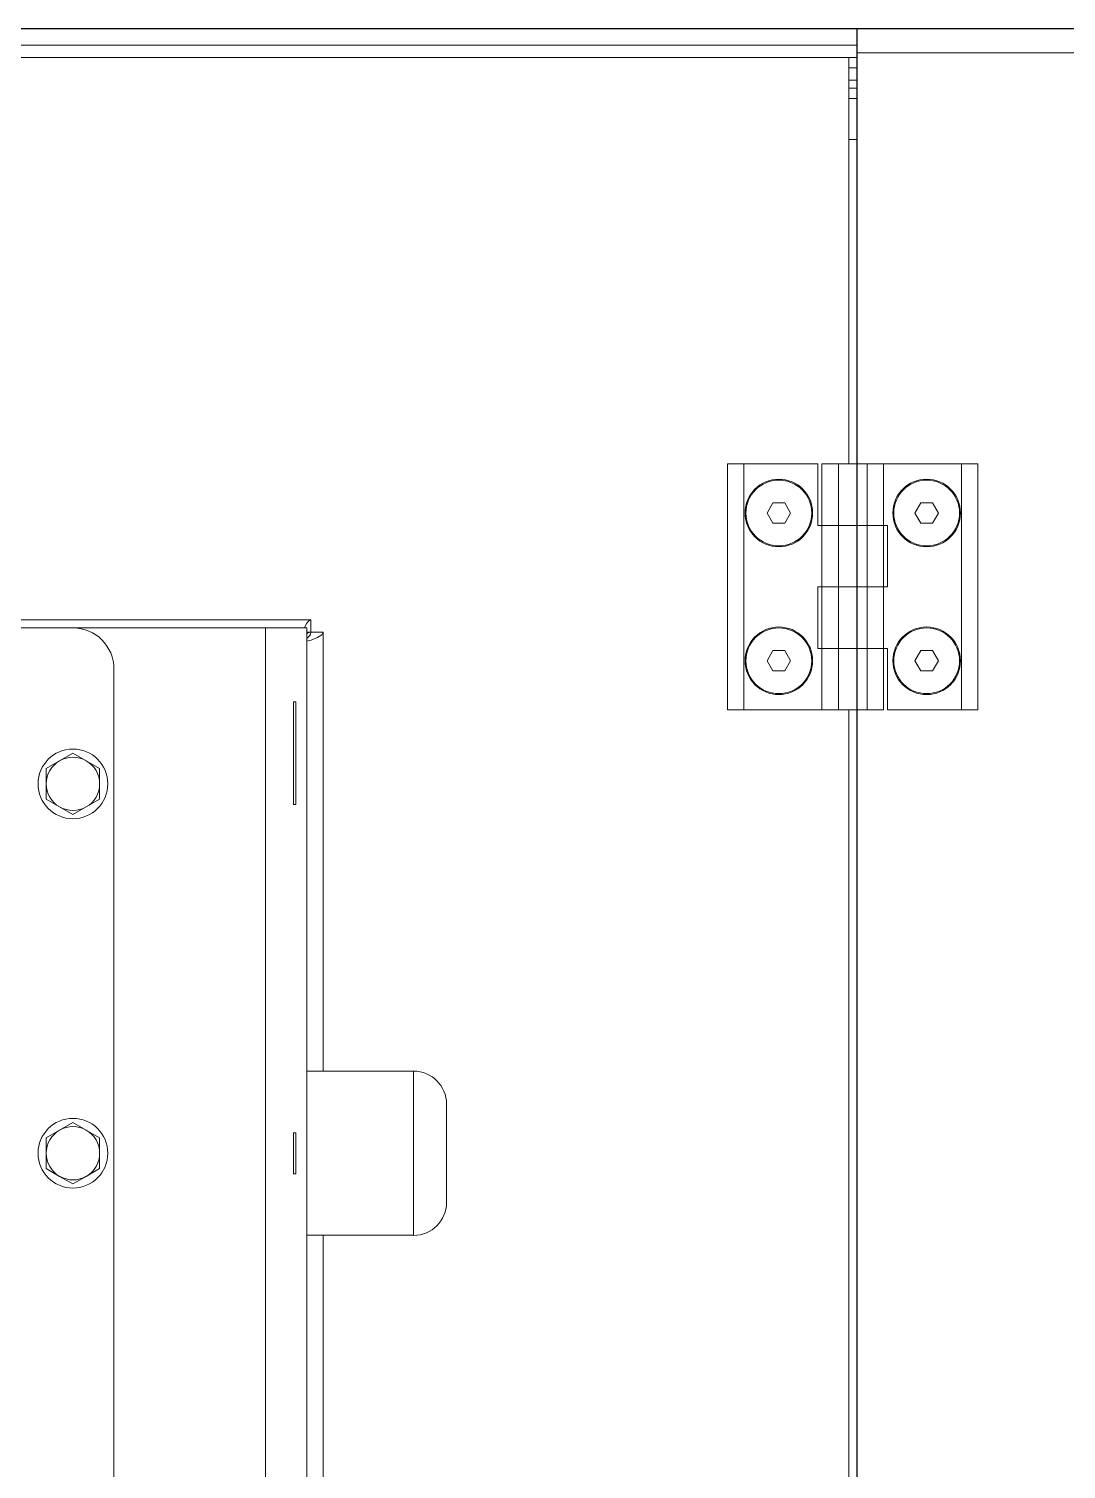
# Model space of a CAD drawing. Header units: millimetres. Extents: x -283029 to -254660, y -24907 to 10674.
# Drawn here: x -279079.91 to -279070, y -18350.58 to -18336.82 of the extents above; entities that cross this region are included whole.
import ezdxf

# ---------------------------------------------------------------- set-up
doc = ezdxf.new("R2010")
doc.units = ezdxf.units.MM
doc.header["$LTSCALE"] = 100

msp = doc.modelspace()

# ---------------------------------------------------------------- linework, layer by layer
at = {"color": 3}
for p, q in [((-278948.83, -18336.817), (-279119.558, -18336.817)), ((-279035.998, -18336.817), (-279071.998, -18336.817)), ((-279071.998, -18336.817), (-279071.998, -18416.782))]:
    msp.add_line(p, q, dxfattribs=at)
at = {"color": 1, "linetype": 'Continuous', "lineweight": 0}
for p, q in [((-279071.998, -18336.817), (-279055.259, -18336.817)), ((-279071.998, -18337.047), (-279071.998, -18336.817)), ((-279071.998, -18336.974), (-279084.472, -18336.974)), ((-279084.584, -18337.092), (-279072.076, -18337.092)), ((-279072.076, -18337.092), (-279072.076, -18340.974)), ((-279071.998, -18337.092), (-279072.076, -18337.092)), ((-279071.998, -18340.974), (-279071.998, -18337.047)), ((-279071.998, -18337.047), (-279055.367, -18337.047)), ((-279071.998, -18337.19), (-279072.076, -18337.19)), ((-279071.998, -18337.308), (-279072.076, -18337.308)), ((-279072.076, -18337.386), (-279071.998, -18337.386)), ((-279071.998, -18337.484), (-279072.076, -18337.484)), ((-279071.998, -18337.876), (-279072.076, -18337.876)), ((-279073.233, -18340.974), (-279073.233, -18343.326)), ((-279073.076, -18340.974), (-279073.233, -18340.974)), ((-279073.076, -18340.974), (-279072.37, -18340.974)), ((-279073.076, -18343.326), (-279073.076, -18340.974)), ((-279072.37, -18340.974), (-279072.37, -18341.562)), ((-279072.331, -18340.974), (-279072.331, -18341.562)), ((-279072.174, -18340.974), (-279072.331, -18340.974)), ((-279072.174, -18341.562), (-279072.174, -18340.974)), ((-279072.174, -18340.974), (-279071.9, -18340.974)), ((-279071.9, -18340.974), (-279071.9, -18341.562)), ((-279071.743, -18340.974), (-279071.9, -18340.974)), ((-279071.743, -18341.562), (-279071.743, -18340.974)), ((-279071.743, -18340.974), (-279070.998, -18340.974)), ((-279070.998, -18340.974), (-279070.998, -18343.326)), ((-279070.841, -18340.974), (-279070.998, -18340.974)), ((-279070.841, -18343.326), (-279070.841, -18340.974)), ((-279072.855, -18341.444), (-279072.799, -18341.347)), ((-279072.799, -18341.347), (-279072.687, -18341.347)), ((-279072.631, -18341.444), (-279072.687, -18341.347)), ((-279071.443, -18341.444), (-279071.387, -18341.347)), ((-279071.387, -18341.347), (-279071.275, -18341.347)), ((-279071.219, -18341.444), (-279071.275, -18341.347)), ((-279072.855, -18341.444), (-279072.799, -18341.541)), ((-279072.631, -18341.444), (-279072.687, -18341.541)), ((-279071.443, -18341.444), (-279071.387, -18341.541)), ((-279071.219, -18341.444), (-279071.275, -18341.541)), ((-279072.799, -18341.541), (-279072.687, -18341.541)), ((-279072.37, -18341.562), (-279072.331, -18341.562)), ((-279072.331, -18341.562), (-279072.174, -18341.562)), ((-279072.331, -18341.562), (-279072.331, -18342.15)), ((-279071.9, -18341.562), (-279072.174, -18341.562)), ((-279072.174, -18342.15), (-279072.174, -18341.562)), ((-279071.9, -18341.562), (-279071.743, -18341.562)), ((-279071.9, -18341.562), (-279071.9, -18342.15)), ((-279071.704, -18341.562), (-279071.743, -18341.562)), ((-279071.743, -18342.15), (-279071.743, -18341.562)), ((-279071.704, -18342.15), (-279071.704, -18341.562)), ((-279071.387, -18341.541), (-279071.275, -18341.541)), ((-279072.37, -18342.15), (-279072.37, -18342.738)), ((-279072.331, -18342.15), (-279072.37, -18342.15)), ((-279072.174, -18342.15), (-279072.331, -18342.15)), ((-279072.331, -18342.15), (-279072.331, -18342.738)), ((-279072.174, -18342.738), (-279072.174, -18342.15)), ((-279072.174, -18342.15), (-279071.9, -18342.15)), ((-279071.9, -18342.15), (-279071.9, -18342.738)), ((-279071.743, -18342.15), (-279071.9, -18342.15)), ((-279071.743, -18342.738), (-279071.743, -18342.15)), ((-279071.743, -18342.15), (-279071.704, -18342.15)), ((-279086.662, -18342.464), (-279077.215, -18342.464)), ((-279077.215, -18342.581), (-279077.215, -18342.464)), ((-279086.78, -18342.542), (-279079.487, -18342.542)), ((-279079.487, -18342.542), (-279077.648, -18342.542)), ((-279077.252, -18342.542), (-279077.648, -18342.542)), ((-279077.648, -18352.58), (-279077.648, -18342.542)), ((-279077.252, -18352.58), (-279077.252, -18342.542)), ((-279077.252, -18342.581), (-279077.219, -18342.581)), ((-279077.095, -18342.584), (-279077.213, -18342.584)), ((-279077.095, -18342.581), (-279077.095, -18342.584)), ((-279077.095, -18342.584), (-279077.095, -18346.777)), ((-279072.855, -18342.856), (-279072.799, -18342.759)), ((-279072.799, -18342.759), (-279072.687, -18342.759)), ((-279072.631, -18342.856), (-279072.687, -18342.759)), ((-279072.37, -18342.738), (-279072.331, -18342.738)), ((-279072.331, -18342.738), (-279072.174, -18342.738)), ((-279072.331, -18342.738), (-279072.331, -18343.326)), ((-279071.9, -18342.738), (-279072.174, -18342.738)), ((-279072.174, -18343.326), (-279072.174, -18342.738)), ((-279071.9, -18342.738), (-279071.743, -18342.738)), ((-279071.9, -18342.738), (-279071.9, -18343.326)), ((-279071.704, -18342.738), (-279071.743, -18342.738)), ((-279071.743, -18343.326), (-279071.743, -18342.738)), ((-279071.704, -18343.326), (-279071.704, -18342.738)), ((-279071.443, -18342.856), (-279071.387, -18342.759)), ((-279071.387, -18342.759), (-279071.275, -18342.759)), ((-279071.219, -18342.856), (-279071.275, -18342.759)), ((-279072.855, -18342.856), (-279072.799, -18342.953)), ((-279072.631, -18342.856), (-279072.687, -18342.953)), ((-279071.443, -18342.856), (-279071.387, -18342.953)), ((-279071.219, -18342.856), (-279071.275, -18342.953)), ((-279079.095, -18342.934), (-279079.095, -18352.188)), ((-279072.799, -18342.953), (-279072.687, -18342.953)), ((-279071.387, -18342.953), (-279071.275, -18342.953)), ((-279077.379, -18344.228), (-279077.379, -18343.248)), ((-279077.379, -18343.248), (-279077.357, -18343.248)), ((-279077.357, -18343.248), (-279077.357, -18344.228)), ((-279073.233, -18343.326), (-279073.076, -18343.326)), ((-279072.331, -18343.326), (-279073.076, -18343.326)), ((-279072.331, -18343.326), (-279072.174, -18343.326)), ((-279071.9, -18343.326), (-279072.174, -18343.326)), ((-279072.076, -18343.326), (-279072.076, -18361.99)), ((-279071.998, -18361.99), (-279071.998, -18343.326)), ((-279071.9, -18343.326), (-279071.743, -18343.326)), ((-279070.998, -18343.326), (-279071.704, -18343.326)), ((-279070.998, -18343.326), (-279070.841, -18343.326)), ((-279079.614, -18343.811), (-279079.742, -18343.885)), ((-279079.614, -18343.811), (-279079.742, -18343.885)), ((-279079.487, -18343.738), (-279079.614, -18343.811)), ((-279079.487, -18343.738), (-279079.614, -18343.811)), ((-279079.359, -18343.811), (-279079.487, -18343.738)), ((-279079.487, -18343.738), (-279079.359, -18343.811)), ((-279079.232, -18343.885), (-279079.359, -18343.811)), ((-279079.359, -18343.811), (-279079.232, -18343.885)), ((-279079.742, -18344.032), (-279079.742, -18343.885)), ((-279079.742, -18344.032), (-279079.742, -18343.885)), ((-279079.232, -18343.885), (-279079.232, -18344.032)), ((-279079.232, -18344.032), (-279079.232, -18343.885)), ((-279079.742, -18344.179), (-279079.742, -18344.032)), ((-279079.742, -18344.179), (-279079.742, -18344.032)), ((-279079.232, -18344.032), (-279079.232, -18344.179)), ((-279079.232, -18344.179), (-279079.232, -18344.032)), ((-279079.742, -18344.179), (-279079.614, -18344.253)), ((-279079.614, -18344.253), (-279079.742, -18344.179)), ((-279079.614, -18344.253), (-279079.487, -18344.326)), ((-279079.487, -18344.326), (-279079.614, -18344.253)), ((-279079.359, -18344.253), (-279079.487, -18344.326)), ((-279079.487, -18344.326), (-279079.359, -18344.253)), ((-279079.232, -18344.179), (-279079.359, -18344.253)), ((-279079.359, -18344.253), (-279079.232, -18344.179)), ((-279077.357, -18344.228), (-279077.379, -18344.228)), ((-279077.252, -18346.777), (-279076.232, -18346.777)), ((-279076.232, -18346.777), (-279076.232, -18347.561)), ((-279075.919, -18347.561), (-279075.919, -18347.091)), ((-279079.487, -18347.267), (-279079.614, -18347.34)), ((-279079.487, -18347.267), (-279079.614, -18347.34)), ((-279079.359, -18347.34), (-279079.487, -18347.267)), ((-279079.487, -18347.267), (-279079.359, -18347.34)), ((-279079.614, -18347.34), (-279079.742, -18347.414)), ((-279079.614, -18347.34), (-279079.742, -18347.414)), ((-279079.742, -18347.561), (-279079.742, -18347.414)), ((-279079.742, -18347.561), (-279079.742, -18347.414)), ((-279079.232, -18347.414), (-279079.359, -18347.34)), ((-279079.359, -18347.34), (-279079.232, -18347.414)), ((-279079.232, -18347.414), (-279079.232, -18347.561)), ((-279079.232, -18347.561), (-279079.232, -18347.414)), ((-279077.379, -18347.757), (-279077.379, -18347.365)), ((-279077.379, -18347.365), (-279077.357, -18347.365)), ((-279077.357, -18347.365), (-279077.357, -18347.757)), ((-279079.742, -18347.708), (-279079.742, -18347.561)), ((-279079.742, -18347.708), (-279079.742, -18347.561)), ((-279079.232, -18347.561), (-279079.232, -18347.708)), ((-279079.232, -18347.708), (-279079.232, -18347.561)), ((-279076.232, -18347.561), (-279076.232, -18348.345)), ((-279075.919, -18348.032), (-279075.919, -18347.561)), ((-279079.742, -18347.708), (-279079.614, -18347.782)), ((-279079.614, -18347.782), (-279079.742, -18347.708)), ((-279079.232, -18347.708), (-279079.359, -18347.782)), ((-279079.359, -18347.782), (-279079.232, -18347.708)), ((-279079.614, -18347.782), (-279079.487, -18347.855)), ((-279079.487, -18347.855), (-279079.614, -18347.782)), ((-279079.359, -18347.782), (-279079.487, -18347.855)), ((-279079.487, -18347.855), (-279079.359, -18347.782)), ((-279077.357, -18347.757), (-279077.379, -18347.757)), ((-279076.232, -18348.345), (-279077.252, -18348.345)), ((-279077.095, -18348.345), (-279077.095, -18352.538))]:
    msp.add_line(p, q, dxfattribs=at)
for points in [[(-279077.252, -18342.598), (-279077.243, -18342.59), (-279077.215, -18342.581)], [(-279077.095, -18342.584), (-279077.109, -18342.609), (-279077.15, -18342.633), (-279077.212, -18342.658), (-279077.252, -18342.67)]]:
    msp.add_lwpolyline(points, dxfattribs=at)
for centre, radius in [((-279072.743, -18341.444), 0.323), ((-279072.743, -18341.444), 0.314), ((-279071.331, -18341.444), 0.323), ((-279071.331, -18341.444), 0.314), ((-279072.743, -18342.856), 0.323), ((-279072.743, -18342.856), 0.314), ((-279071.331, -18342.856), 0.323), ((-279071.331, -18342.856), 0.314), ((-279079.487, -18344.032), 0.333), ((-279079.487, -18347.561), 0.333)]:
    msp.add_circle(centre, radius, dxfattribs=at)
for centre, radius, start, end in [((-279077.154, -18342.571), 0.124, 119.905, 166.5549), ((-279079.487, -18342.934), 0.392, 0, 90), ((-279077.302, -18342.568), 0.0902, 303.3935, 350.0138), ((-279079.487, -18344.032), 0.255, 120, 180), ((-279079.487, -18344.032), 0.255, 60, 120), ((-279079.487, -18344.032), 0.255, 0, 60), ((-279079.487, -18344.032), 0.255, 180, 240), ((-279079.487, -18344.032), 0.255, 300, 0), ((-279079.487, -18344.032), 0.255, 240, 300), ((-279076.232, -18347.091), 0.314, 0, 90), ((-279079.487, -18347.561), 0.255, 60, 120), ((-279079.487, -18347.561), 0.255, 120, 180), ((-279079.487, -18347.561), 0.255, 0, 60), ((-279079.487, -18347.561), 0.255, 180, 240), ((-279079.487, -18347.561), 0.255, 300, 0), ((-279079.487, -18347.561), 0.255, 240, 300), ((-279076.232, -18348.032), 0.314, 270, 0)]:
    msp.add_arc(centre, radius, start, end, dxfattribs=at)

doc.saveas('drawing.dxf')
